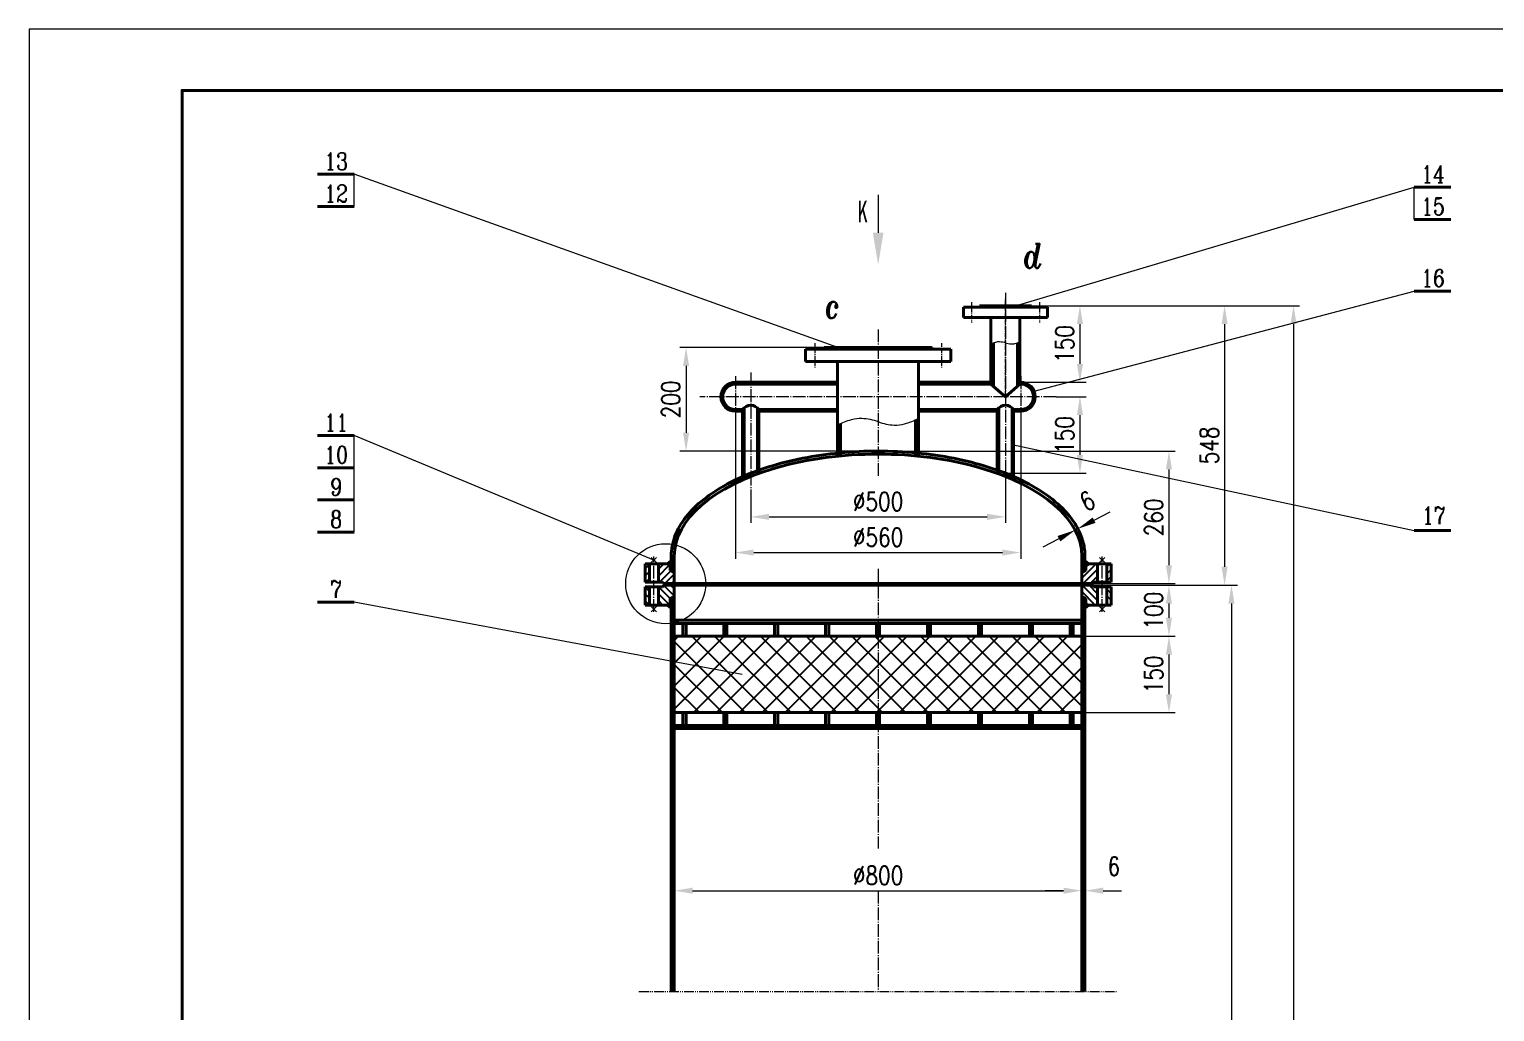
# Model space of a CAD drawing. Extents: x -21 to 14686, y -10208 to 121.
# Drawn here: x 7558 to 10435, y -7095 to -5168 of the extents above; entities that cross this region are included whole.
import ezdxf
from ezdxf.enums import TextEntityAlignment as Align

# ---------------------------------------------------------------- set-up
doc = ezdxf.new("R2010")
doc.units = 0
doc.header["$LTSCALE"] = 10
doc.header["$PDMODE"] = 1
for name, pattern in [('JXX-L', [2.95, 1.9, -0.25, 0.15, -0.25, 0.15, -0.25]), ('ZXX-L', [3.28, 2.5, -0.3, 0.18, -0.3]), ('ZXX-S', [1.27, 0.75, -0.2, 0.12, -0.2])]:
    doc.linetypes.add(name, pattern=pattern)
doc.layers.get('Defpoints').update_dxf_attribs({"linetype": 'CONTINUOUS'})
doc.layers.add('5剖面线层', color=2, linetype='CONTINUOUS')
for name, color, linetype, lineweight in [('A 粗实线', 1, 'CONTINUOUS', 40), ('B 细实线', 7, 'CONTINUOUS', 18), ('C 文 字', 2, 'CONTINUOUS', 20), ('D 短中心线', 3, 'ZXX-S', 18), ('E 长中心线', 3, 'ZXX-L', 18), ('I 长双点线', 3, 'JXX-L', 18), ('J 标注尺寸', 2, 'CONTINUOUS', 18)]:
    doc.layers.add(name, color=color, linetype=linetype, lineweight=lineweight)
doc.styles.add('ITALICT', font='ITALICT.shx', dxfattribs={"width": 0.7})
doc.styles.add('ROMANC', font='romanc', dxfattribs={"width": 0.7, "height": 6})
doc.styles.get("Standard").update_dxf_attribs({"font": 'SIMFANG.TTF'})
doc.styles.add('TH_GBDIM', font='romans.shx', dxfattribs={"width": 0.8, "bigfont": 'gbcbig.shx'})
doc.styles.add('标题中文', font='SIMFANG.TTF', dxfattribs={"width": 0.7})
doc.dimstyles.new('通用标注4.0', dxfattribs={"dimscale": 12, "dimtxt": 3, "dimasz": 3, "dimexe": 1, "dimexo": 0, "dimgap": 1, "dimtad": 1, "dimdec": 0, "dimzin": 0, "dimdsep": 46, "dimtxsty": 'Standard', "dimcen": 0, "dimadec": 0, "dimazin": 0, "dimtfac": 0.375, "dimtdec": 0, "dimtmove": 2, "dimatfit": 3, "dimfxl": 0, "dimtzin": 0, "dimarcsym": 0})

# ---------------------------------------------------------------- blocks, each defined once
blk = doc.blocks.new('*D219')
at = {"layer": 'C 文 字', "color": 0}
for p, q in [((8974.3, -6070.5), (8974.3, -6136.1)), ((9474.3, -6070.5), (9474.3, -6136.1)), ((9010.3, -6124.1), (9438.3, -6124.1))]:
    blk.add_line(p, q, dxfattribs=at)
for points in [[(9010.3, -6118.1), (9010.3, -6130.1), (8974.3, -6124.1)], [(9438.3, -6118.1), (9438.3, -6130.1), (9474.3, -6124.1)]]:
    blk.add_solid(points, dxfattribs=at)
at = {"layer": 'Defpoints', "color": 0}
for p in [(8974.3, -6070.5), (9474.3, -6070.5), (9474.3, -6124.1)]:
    blk.add_point(p, dxfattribs=at)
at = {"layer": 'C 文 字', "color": 0, "insert": (9224.3, -6094.1), "char_height": 36, "attachment_point": 5, "style": 'TH_GBDIM'}
blk.add_mtext('%%c500', dxfattribs=at)
blk = doc.blocks.new('*D220')
at = {"layer": 'C 文 字', "color": 0}
for p, q in [((9573.9, -5888.5), (9632.5, -5888.5)), ((9620.5, -5924.5), (9620.5, -6002.5)), ((9474.3, -6038.5), (9632.5, -6038.5))]:
    blk.add_line(p, q, dxfattribs=at)
for points in [[(9614.5, -5924.5), (9626.5, -5924.5), (9620.5, -5888.5)], [(9614.5, -6002.5), (9626.5, -6002.5), (9620.5, -6038.5)]]:
    blk.add_solid(points, dxfattribs=at)
at = {"layer": 'Defpoints', "color": 0}
for p in [(9573.9, -5888.5), (9474.3, -6038.5), (9620.5, -6038.5)]:
    blk.add_point(p, dxfattribs=at)
at = {"layer": 'C 文 字', "color": 0, "insert": (9590.5, -5963.5), "char_height": 36, "attachment_point": 5, "rotation": 90, "style": 'TH_GBDIM'}
blk.add_mtext('150', dxfattribs=at)
blk = doc.blocks.new('*D221')
at = {"layer": 'C 文 字', "color": 0}
for p, q in [((9525.3, -5710), (9632.5, -5710)), ((9620.5, -5746), (9620.5, -5824)), ((9502.8, -5860), (9632.5, -5860))]:
    blk.add_line(p, q, dxfattribs=at)
for points in [[(9614.5, -5746), (9626.5, -5746), (9620.5, -5710)], [(9614.5, -5824), (9626.5, -5824), (9620.5, -5860)]]:
    blk.add_solid(points, dxfattribs=at)
at = {"layer": 'Defpoints', "color": 0}
for p in [(9525.3, -5710), (9502.8, -5860), (9620.5, -5860)]:
    blk.add_point(p, dxfattribs=at)
at = {"layer": 'C 文 字', "color": 0, "insert": (9590.5, -5785), "char_height": 36, "attachment_point": 5, "rotation": 90, "style": 'TH_GBDIM'}
blk.add_mtext('150', dxfattribs=at)
blk = doc.blocks.new('*D222')
at = {"layer": 'C 文 字', "color": 0}
for p, q in [((9224.3, -5995.1), (9807.2, -5995.1)), ((9795.2, -6031.1), (9795.2, -6219.1)), ((9644.3, -6255.1), (9807.2, -6255.1))]:
    blk.add_line(p, q, dxfattribs=at)
for points in [[(9789.2, -6031.1), (9801.2, -6031.1), (9795.2, -5995.1)], [(9789.2, -6219.1), (9801.2, -6219.1), (9795.2, -6255.1)]]:
    blk.add_solid(points, dxfattribs=at)
at = {"layer": 'Defpoints', "color": 0}
for p in [(9224.3, -5995.1), (9644.3, -6255.1), (9795.2, -6255.1)]:
    blk.add_point(p, dxfattribs=at)
at = {"layer": 'C 文 字', "color": 0, "insert": (9765.2, -6125.1), "char_height": 36, "attachment_point": 5, "rotation": 90, "style": 'TH_GBDIM'}
blk.add_mtext('260', dxfattribs=at)
blk = doc.blocks.new('*D223')
at = {"layer": 'C 文 字', "color": 0}
for p, q in [((9118.3, -5792.1), (8835.4, -5792.1)), ((8847.4, -5828.1), (8847.4, -5959.1)), ((9224.3, -5995.1), (8835.4, -5995.1))]:
    blk.add_line(p, q, dxfattribs=at)
for points in [[(8841.4, -5828.1), (8853.4, -5828.1), (8847.4, -5792.1)], [(8841.4, -5959.1), (8853.4, -5959.1), (8847.4, -5995.1)]]:
    blk.add_solid(points, dxfattribs=at)
at = {"layer": 'Defpoints', "color": 0}
for p in [(9118.3, -5792.1), (8847.4, -5995.1), (9224.3, -5995.1)]:
    blk.add_point(p, dxfattribs=at)
at = {"layer": 'C 文 字', "color": 0, "insert": (8817.4, -5893.6), "char_height": 36, "attachment_point": 5, "rotation": 90, "style": 'TH_GBDIM'}
blk.add_mtext('200', dxfattribs=at)
blk = doc.blocks.new('*D224')
at = {"layer": 'C 文 字', "color": 0}
for p, q in [((8944.3, -5928.6), (8944.3, -6206.1)), ((9504.3, -5928.6), (9504.3, -6206.1)), ((8980.3, -6194.1), (9468.3, -6194.1))]:
    blk.add_line(p, q, dxfattribs=at)
for points in [[(8980.3, -6188.1), (8980.3, -6200.1), (8944.3, -6194.1)], [(9468.3, -6188.1), (9468.3, -6200.1), (9504.3, -6194.1)]]:
    blk.add_solid(points, dxfattribs=at)
at = {"layer": 'Defpoints', "color": 0}
for p in [(8944.3, -5928.6), (9504.3, -5928.6), (9504.3, -6194.1)]:
    blk.add_point(p, dxfattribs=at)
at = {"layer": 'C 文 字', "color": 0, "insert": (9224.3, -6164.1), "char_height": 36, "attachment_point": 5, "style": 'TH_GBDIM'}
blk.add_mtext('%%c560', dxfattribs=at)
blk = doc.blocks.new('*D225')
at = {"layer": 'C 文 字', "color": 0}
for p, q in [((9644.3, -6258.1), (9807.2, -6258.1)), ((9795.2, -6294.1), (9795.2, -6322.1)), ((9624.3, -6358.1), (9807.2, -6358.1))]:
    blk.add_line(p, q, dxfattribs=at)
for points in [[(9789.2, -6294.1), (9801.2, -6294.1), (9795.2, -6258.1)], [(9789.2, -6322.1), (9801.2, -6322.1), (9795.2, -6358.1)]]:
    blk.add_solid(points, dxfattribs=at)
at = {"layer": 'Defpoints', "color": 0}
for p in [(9644.3, -6258.1), (9624.3, -6358.1), (9795.2, -6358.1)]:
    blk.add_point(p, dxfattribs=at)
at = {"layer": 'C 文 字', "color": 0, "insert": (9765.2, -6308.1), "char_height": 36, "attachment_point": 5, "rotation": 90, "style": 'TH_GBDIM'}
blk.add_mtext('100', dxfattribs=at)
blk = doc.blocks.new('*D226')
at = {"layer": 'C 文 字', "color": 0}
for p, q in [((9698.3, -6358.1), (9807.2, -6358.1)), ((9795.2, -6394.1), (9795.2, -6472.1)), ((9624.3, -6508.1), (9807.2, -6508.1))]:
    blk.add_line(p, q, dxfattribs=at)
for points in [[(9789.2, -6394.1), (9801.2, -6394.1), (9795.2, -6358.1)], [(9789.2, -6472.1), (9801.2, -6472.1), (9795.2, -6508.1)]]:
    blk.add_solid(points, dxfattribs=at)
at = {"layer": 'Defpoints', "color": 0}
for p in [(9698.3, -6358.1), (9624.3, -6508.1), (9795.2, -6508.1)]:
    blk.add_point(p, dxfattribs=at)
at = {"layer": 'C 文 字', "color": 0, "insert": (9765.2, -6433.1), "char_height": 36, "attachment_point": 5, "rotation": 90, "style": 'TH_GBDIM'}
blk.add_mtext('150', dxfattribs=at)
blk = doc.blocks.new('*D227')
at = {"layer": 'C 文 字', "color": 0}
for p, q in [((9765.3, -6258.1), (9929.9, -6258.1)), ((9917.9, -6294.1), (9917.9, -9096.6)), ((9624.3, -9132.6), (9929.9, -9132.6))]:
    blk.add_line(p, q, dxfattribs=at)
for points in [[(9911.9, -6294.1), (9923.9, -6294.1), (9917.9, -6258.1)], [(9911.9, -9096.6), (9923.9, -9096.6), (9917.9, -9132.6)]]:
    blk.add_solid(points, dxfattribs=at)
at = {"layer": 'Defpoints', "color": 0}
for p in [(9765.3, -6258.1), (9624.3, -9132.6), (9917.9, -9132.6)]:
    blk.add_point(p, dxfattribs=at)
at = {"layer": 'C 文 字', "color": 0, "insert": (9887.9, -7695.3), "char_height": 36, "attachment_point": 5, "rotation": 90, "style": 'TH_GBDIM'}
blk.add_mtext('4500', dxfattribs=at)
blk = doc.blocks.new('*D234')
at = {"layer": 'C 文 字', "color": 0}
for p, q in [((9578.9, -5710), (10051.7, -5710)), ((10039.7, -5746), (10039.7, -9527.6)), ((9730.5, -9563.6), (10051.7, -9563.6))]:
    blk.add_line(p, q, dxfattribs=at)
for points in [[(10033.7, -5746), (10045.7, -5746), (10039.7, -5710)], [(10033.7, -9527.6), (10045.7, -9527.6), (10039.7, -9563.6)]]:
    blk.add_solid(points, dxfattribs=at)
at = {"layer": 'Defpoints', "color": 0}
for p in [(9578.9, -5710), (9730.5, -9563.6), (10039.7, -9563.6)]:
    blk.add_point(p, dxfattribs=at)
at = {"layer": 'C 文 字', "color": 0, "insert": (10009.7, -7636.8), "char_height": 36, "attachment_point": 5, "rotation": 90, "style": 'TH_GBDIM'}
blk.add_mtext('5480', dxfattribs=at)
blk = doc.blocks.new('*D235')
at = {"layer": 'C 文 字', "color": 0}
for p, q in [((9727.4, -5710), (9916.4, -5710)), ((9904.4, -5746), (9904.4, -6222.1)), ((9847.6, -6258.1), (9916.4, -6258.1))]:
    blk.add_line(p, q, dxfattribs=at)
for points in [[(9898.4, -5746), (9910.4, -5746), (9904.4, -5710)], [(9898.4, -6222.1), (9910.4, -6222.1), (9904.4, -6258.1)]]:
    blk.add_solid(points, dxfattribs=at)
at = {"layer": 'Defpoints', "color": 0}
for p in [(9727.4, -5710), (9847.6, -6258.1), (9904.4, -6258.1)]:
    blk.add_point(p, dxfattribs=at)
at = {"layer": 'C 文 字', "color": 0, "insert": (9874.4, -5984), "char_height": 36, "attachment_point": 5, "rotation": 90, "style": 'TH_GBDIM'}
blk.add_mtext('548', dxfattribs=at)
blk = doc.blocks.new('*D240')
at = {"layer": 'C 文 字', "color": 0}
for p, q in [((8824.3, -6847.6), (8824.3, -6869.4)), ((8860.3, -6857.4), (9588.3, -6857.4)), ((9624.3, -6847.6), (9624.3, -6869.4))]:
    blk.add_line(p, q, dxfattribs=at)
for points in [[(8860.3, -6851.4), (8860.3, -6863.4), (8824.3, -6857.4)], [(9588.3, -6851.4), (9588.3, -6863.4), (9624.3, -6857.4)]]:
    blk.add_solid(points, dxfattribs=at)
at = {"layer": 'Defpoints', "color": 0}
for p in [(8824.3, -6847.6), (9624.3, -6847.6), (9624.3, -6857.4)]:
    blk.add_point(p, dxfattribs=at)
at = {"layer": 'C 文 字', "color": 0, "insert": (9224.3, -6827.4), "char_height": 36, "attachment_point": 5, "style": 'TH_GBDIM'}
blk.add_mtext('%%c800', dxfattribs=at)
blk = doc.blocks.new('*D241')
at = {"layer": 'C 文 字', "color": 0}
for p, q in [((9624.3, -6869.4), (9624.3, -6845.4)), ((9630.3, -6869.4), (9630.3, -6845.4)), ((9588.3, -6857.4), (9552.3, -6857.4)), ((9624.3, -6857.4), (9630.3, -6857.4)), ((9666.3, -6857.4), (9702.3, -6857.4))]:
    blk.add_line(p, q, dxfattribs=at)
for points in [[(9588.3, -6851.4), (9588.3, -6863.4), (9624.3, -6857.4)], [(9666.3, -6851.4), (9666.3, -6863.4), (9630.3, -6857.4)]]:
    blk.add_solid(points, dxfattribs=at)
at = {"layer": 'Defpoints', "color": 0}
for p in [(9624.3, -6869.4), (9630.3, -6857.4), (9630.3, -6869.4)]:
    blk.add_point(p, dxfattribs=at)
at = {"layer": 'C 文 字', "color": 0, "insert": (9687, -6809.4), "char_height": 36, "attachment_point": 5, "style": 'TH_GBDIM'}
blk.add_mtext('6', dxfattribs=at)
blk = doc.blocks.new('*D244')
at = {"layer": 'C 文 字', "color": 0}
for p, q in [((9648.3, -6130.6), (9680.1, -6113.9)), ((9611.1, -6150.2), (9605.5, -6139.6)), ((9616.4, -6147.4), (9610.8, -6136.8)), ((9611.1, -6150.2), (9616.4, -6147.4)), ((9579.3, -6166.9), (9547.4, -6183.7))]:
    blk.add_line(p, q, dxfattribs=at)
for points in [[(9645.5, -6125.3), (9651.1, -6135.9), (9616.4, -6147.4)], [(9576.5, -6161.6), (9582.1, -6172.2), (9611.1, -6150.2)]]:
    blk.add_solid(points, dxfattribs=at)
at = {"layer": 'Defpoints', "color": 0}
for p in [(9611.1, -6150.2), (9616.4, -6147.4), (9616.4, -6147.4)]:
    blk.add_point(p, dxfattribs=at)
at = {"layer": 'C 文 字', "color": 0, "insert": (9635.1, -6092.8), "char_height": 36, "attachment_point": 5, "rotation": 27.7479, "style": 'TH_GBDIM'}
blk.add_mtext('6', dxfattribs=at)

msp = doc.modelspace()

# ---------------------------------------------------------------- hatches: boundary and pattern name
at = {"layer": '5剖面线层'}
h = msp.add_hatch(dxfattribs=at)
h.set_pattern_fill('ANSI37', color=256, scale=0.25, style=0)
h.set_pattern_definition([(45, (0, -148.74016), (-0.56126601, 0.56126601), []), (135, (0, -148.74016), (-0.56126601, -0.56126601), [])])
h.paths.add_polyline_path([(8824.28, -6226.05), (8818.28, -6226.05), (8818.28, -6210.05), (8811.08, -6216.05), (8816.28, -6219.05), (8816.28, -6229.05), (8824.28, -6233.67)])
h.paths.add_polyline_path([(8824.28, -6279.43), (8816.28, -6284.05), (8816.28, -6294.05), (8811.08, -6297.05), (8818.28, -6303.05), (8818.28, -6287.05), (8824.28, -6287.05)])
h.paths.add_polyline_path([(8824.28, -6255.05), (8804.28, -6255.05), (8804.28, -6258.05), (8824.28, -6258.05)])
h = msp.add_hatch(dxfattribs=at)
h.set_pattern_fill('ANSI37', color=256, scale=0.25, style=0)
h.set_pattern_definition([(135, (18448.5572, -148.74016), (0.56126601, 0.56126601), []), (45, (18448.5572, -148.74016), (0.56126601, -0.56126601), [])])
h.paths.add_polyline_path([(9624.28, -6226.05), (9630.28, -6226.05), (9630.28, -6210.05), (9637.47, -6216.05), (9632.28, -6219.05), (9632.28, -6229.05), (9624.28, -6233.67)])
h.paths.add_polyline_path([(9624.28, -6279.43), (9632.28, -6284.05), (9632.28, -6294.05), (9637.47, -6297.05), (9630.28, -6303.05), (9630.28, -6287.05), (9624.28, -6287.05)])
h.paths.add_polyline_path([(9624.28, -6255.05), (9644.28, -6255.05), (9644.28, -6258.05), (9624.28, -6258.05)])
h = msp.add_hatch(dxfattribs=at)
h.set_pattern_fill('ANSI31', color=256, scale=3, style=0)
h.set_pattern_definition([(45, (0, -148.74), (-6.735192, 6.735192), [])])
h.paths.add_polyline_path([(9655.28, -6216.05), (9637.47, -6216.05), (9632.28, -6219.05), (9632.28, -6229.05), (9624.28, -6233.67), (9624.28, -6255.05), (9644.28, -6255.05), (9647.28, -6252.05), (9655.28, -6252.05)])
h.paths.add_polyline_path([(9681.78, -6216.05), (9673.28, -6216.05), (9673.28, -6252.05), (9681.78, -6252.05)])
h.paths.add_polyline_path([(8824.28, -6233.67), (8816.28, -6229.05), (8816.28, -6219.05), (8811.08, -6216.05), (8793.28, -6216.05), (8793.28, -6252.05), (8801.28, -6252.05), (8804.28, -6255.05), (8824.28, -6255.05)])
h.paths.add_polyline_path([(8775.28, -6216.05), (8766.78, -6216.05), (8766.78, -6252.05), (8775.28, -6252.05)])
h = msp.add_hatch(dxfattribs=at)
h.set_pattern_fill('ANSI31', color=256, scale=3, angle=90, style=0)
h.set_pattern_definition([(135, (0, -148.74), (-6.735192, -6.735192), [])])
h.paths.add_polyline_path([(8775.28, -6261.05), (8766.78, -6261.05), (8766.78, -6297.05), (8775.28, -6297.05)])
h.paths.add_polyline_path([(8793.28, -6297.05), (8811.08, -6297.05), (8816.28, -6294.05), (8816.28, -6284.05), (8824.28, -6279.43), (8824.28, -6258.05), (8804.28, -6258.05), (8801.28, -6261.05), (8793.28, -6261.05)])
h.paths.add_polyline_path([(9632.28, -6284.05), (9632.28, -6294.05), (9637.47, -6297.05), (9655.28, -6297.05), (9655.28, -6261.05), (9647.28, -6261.05), (9644.28, -6258.05), (9624.28, -6258.05), (9624.28, -6279.43)])
h.paths.add_polyline_path([(9681.78, -6261.05), (9673.28, -6261.05), (9673.28, -6297.05), (9681.78, -6297.05)])
h = msp.add_hatch(dxfattribs=at)
h.set_pattern_fill('ANSI37', color=256, scale=10, style=0)
h.set_pattern_definition([(45, (0, -148.74), (-22.45064, 22.45064), []), (135, (0, -148.74), (-22.45064, -22.45064), [])])
h.paths.add_polyline_path([(8824.28, -6358.05), (8824.28, -6508.05), (9224.28, -6508.05), (9224.28, -6358.05)])
h.paths.add_polyline_path([(9224.28, -6508.05), (9624.28, -6508.05), (9624.28, -6358.05), (9224.28, -6358.05)])

# ---------------------------------------------------------------- linework, layer by layer
at = {"layer": 'A 粗实线'}
for p, q in [((8123.63, -5452.08), (8195.84, -5452.08)), ((10276.55, -5477.49), (10348.76, -5477.49)), ((8123.63, -5515.28), (8195.84, -5515.28)), ((10276.55, -5540.69), (10348.76, -5540.69)), ((10276.55, -5681.06), (10348.76, -5681.06)), ((9391.78, -5712.97), (9556.78, -5712.97)), ((9391.78, -5732.97), (9391.78, -5712.97)), ((9423.28, -5712.97), (9423.28, -5709.97)), ((9423.28, -5709.97), (9525.28, -5709.97)), ((9525.28, -5709.97), (9525.28, -5709.97)), ((9525.28, -5712.97), (9525.28, -5709.97)), ((9556.78, -5712.97), (9556.78, -5732.97)), ((9391.78, -5732.97), (9556.78, -5732.97)), ((9445.78, -5732.97), (9445.78, -5863.47)), ((9502.78, -5732.97), (9502.78, -5863.47)), ((9081.78, -5795.05), (9366.78, -5795.05)), ((9081.78, -5819.05), (9081.78, -5795.05)), ((9118.28, -5795.05), (9118.28, -5792.05)), ((9118.28, -5792.05), (9330.28, -5792.05)), ((9329.35, -5792.05), (9329.35, -5792.05)), ((9330.28, -5795.05), (9330.28, -5792.05)), ((9366.78, -5795.05), (9366.78, -5819.05)), ((9450.78, -5782.72), (9450.78, -5867.86)), ((9497.78, -5782.47), (9497.78, -5867.86)), ((9081.78, -5819.05), (9366.78, -5819.05)), ((9144.78, -5819.05), (9144.78, -6005.04)), ((9303.78, -5819.05), (9303.78, -6005.04)), ((9144.78, -5859.97), (8944.28, -5859.97)), ((9144.78, -5863.47), (8944.28, -5863.47)), ((9303.78, -5859.97), (9445.78, -5859.97)), ((9303.78, -5863.47), (9445.78, -5863.47)), ((9445.78, -5863.47), (9474.28, -5888.47)), ((9474.28, -5888.47), (9502.78, -5863.47)), ((9502.78, -5859.97), (9504.28, -5859.97)), ((9502.78, -5863.47), (9504.28, -5863.47)), ((8958.28, -5913.47), (8944.28, -5913.47)), ((8958.28, -5916.97), (8944.28, -5916.97)), ((8958.28, -6051.68), (8958.28, -5913.47)), ((8961.28, -6050.36), (8961.28, -5910.14)), ((8987.28, -6039.94), (8987.28, -5910.14)), ((8990.28, -6038.84), (8990.28, -5913.47)), ((9144.78, -5913.47), (8990.28, -5913.47)), ((9144.78, -5916.97), (8990.28, -5916.97)), ((9303.78, -5913.47), (9458.28, -5913.47)), ((9303.78, -5916.97), (9458.28, -5916.97)), ((9458.28, -6038.84), (9458.28, -5913.47)), ((9461.28, -6039.94), (9461.28, -5910.14)), ((9487.28, -6050.36), (9487.28, -5910.14)), ((9490.28, -5913.47), (9504.28, -5913.47)), ((9490.28, -6051.68), (9490.28, -5913.47)), ((9490.28, -5916.97), (9504.28, -5916.97)), ((9150.78, -5941.03), (9150.78, -6004.46)), ((9297.78, -5933.62), (9297.78, -6004.46)), ((8123.63, -5964.56), (8195.84, -5964.56)), ((8123.63, -6027.76), (8195.84, -6027.76)), ((8123.63, -6090.97), (8195.84, -6090.97)), ((8123.63, -6154.17), (8195.84, -6154.17)), ((10276.55, -6150.99), (10348.76, -6150.99)), ((8818.28, -6210.05), (8811.08, -6216.05)), ((8818.28, -6226.05), (8818.28, -6201.05)), ((8824.28, -6255.05), (8824.28, -6201.05)), ((9624.28, -6255.05), (9624.28, -6201.05)), ((9630.28, -6226.05), (9630.28, -6201.05)), ((9630.28, -6210.05), (9637.47, -6216.05)), ((8766.78, -6252.05), (8766.78, -6216.05)), ((8766.78, -6216.05), (8811.08, -6216.05)), ((8775.28, -6216.05), (8775.28, -6252.05)), ((8793.28, -6216.05), (8793.28, -6252.05)), ((8811.08, -6216.05), (8816.28, -6219.05)), ((8816.28, -6229.05), (8816.28, -6219.05)), ((8816.28, -6229.05), (8824.28, -6233.67)), ((8818.28, -6226.05), (8824.28, -6226.05)), ((9630.28, -6226.05), (9624.28, -6226.05)), ((9632.28, -6229.05), (9624.28, -6233.67)), ((9637.47, -6216.05), (9632.28, -6219.05)), ((9632.28, -6229.05), (9632.28, -6219.05)), ((9681.78, -6216.05), (9637.47, -6216.05)), ((9655.28, -6216.05), (9655.28, -6252.05)), ((9673.28, -6216.05), (9673.28, -6252.05)), ((9681.78, -6252.05), (9681.78, -6216.05)), ((8801.28, -6252.05), (8766.78, -6252.05)), ((8766.78, -6261.05), (8766.78, -6297.05)), ((8801.28, -6261.05), (8766.78, -6261.05)), ((8775.28, -6297.05), (8775.28, -6261.05)), ((8793.28, -6297.05), (8793.28, -6261.05)), ((8804.28, -6255.05), (8801.28, -6252.05)), ((8804.28, -6258.05), (8801.28, -6261.05)), ((8804.28, -6258.05), (8804.28, -6255.05)), ((9224.28, -6255.05), (8804.28, -6255.05)), ((9224.28, -6258.05), (8804.28, -6258.05)), ((8824.28, -6255.05), (8824.28, -7055.22)), ((9224.28, -6255.05), (9644.28, -6255.05)), ((9224.28, -6258.05), (9644.28, -6258.05)), ((9624.28, -6255.05), (9624.28, -7055.22)), ((9644.28, -6255.05), (9647.28, -6252.05)), ((9644.28, -6258.05), (9644.28, -6255.05)), ((9644.28, -6258.05), (9647.28, -6261.05)), ((9647.28, -6252.05), (9681.78, -6252.05)), ((9647.28, -6261.05), (9681.78, -6261.05)), ((9655.28, -6297.05), (9655.28, -6261.05)), ((9673.28, -6297.05), (9673.28, -6261.05)), ((9681.78, -6261.05), (9681.78, -6297.05)), ((8123.63, -6291.13), (8195.84, -6291.13)), ((8766.78, -6297.05), (8811.08, -6297.05)), ((8811.08, -6297.05), (8816.28, -6294.05)), ((8818.28, -6303.05), (8811.08, -6297.05)), ((8816.28, -6284.05), (8824.28, -6279.43)), ((8816.28, -6284.05), (8816.28, -6294.05)), ((8818.28, -6287.05), (8824.28, -6287.05)), ((8818.28, -6287.05), (8818.28, -7055.22)), ((9632.28, -6284.05), (9624.28, -6279.43)), ((9630.28, -6287.05), (9624.28, -6287.05)), ((9630.28, -6287.05), (9630.28, -7055.22)), ((9630.28, -6303.05), (9637.47, -6297.05)), ((9632.28, -6284.05), (9632.28, -6294.05)), ((9637.47, -6297.05), (9632.28, -6294.05)), ((9681.78, -6297.05), (9637.47, -6297.05)), ((8824.28, -6327.05), (9624.28, -6327.05)), ((8824.28, -6333.05), (9624.28, -6333.05)), ((8841.28, -6333.05), (8841.28, -6358.05)), ((8847.28, -6333.05), (8847.28, -6358.05)), ((8921.28, -6333.05), (8921.28, -6358.05)), ((8927.28, -6333.05), (8927.28, -6358.05)), ((9021.28, -6333.05), (9021.28, -6358.05)), ((9027.28, -6333.05), (9027.28, -6358.05)), ((9121.28, -6333.05), (9121.28, -6358.05)), ((9127.28, -6333.05), (9127.28, -6358.05)), ((9221.28, -6333.05), (9221.28, -6358.05)), ((9227.28, -6333.05), (9227.28, -6358.05)), ((9321.28, -6333.05), (9321.28, -6358.05)), ((9327.28, -6333.05), (9327.28, -6358.05)), ((9421.28, -6333.05), (9421.28, -6358.05)), ((9427.28, -6333.05), (9427.28, -6358.05)), ((9521.28, -6333.05), (9521.28, -6358.05)), ((9527.28, -6333.05), (9527.28, -6358.05)), ((9601.28, -6333.05), (9601.28, -6358.05)), ((9607.28, -6333.05), (9607.28, -6358.05)), ((8824.28, -6358.05), (9624.28, -6358.05)), ((8824.28, -6508.05), (9624.28, -6508.05)), ((8841.28, -6533.05), (8841.28, -6508.05)), ((8847.28, -6533.05), (8847.28, -6508.05)), ((8921.28, -6533.05), (8921.28, -6508.05)), ((8927.28, -6533.05), (8927.28, -6508.05)), ((9021.28, -6533.05), (9021.28, -6508.05)), ((9027.28, -6533.05), (9027.28, -6508.05)), ((9121.28, -6533.05), (9121.28, -6508.05)), ((9127.28, -6533.05), (9127.28, -6508.05)), ((9221.28, -6533.05), (9221.28, -6508.05)), ((9227.28, -6533.05), (9227.28, -6508.05)), ((9321.28, -6533.05), (9321.28, -6508.05)), ((9327.28, -6533.05), (9327.28, -6508.05)), ((9421.28, -6533.05), (9421.28, -6508.05)), ((9427.28, -6533.05), (9427.28, -6508.05)), ((9521.28, -6533.05), (9521.28, -6508.05)), ((9527.28, -6533.05), (9527.28, -6508.05)), ((9601.28, -6533.05), (9601.28, -6508.05)), ((9607.28, -6533.05), (9607.28, -6508.05)), ((8824.28, -6533.05), (9624.28, -6533.05)), ((8824.28, -6539.05), (9624.28, -6539.05)), ((8874.28, -6539.05), (8874.28, -6533.05)), ((9574.28, -6539.05), (9574.28, -6533.05))]:
    msp.add_line(p, q, dxfattribs=at)
at = {"layer": 'A 粗实线', "color": 5}
msp.add_lwpolyline([(7858.25, -10087.74), (14566.25, -10087.74), (14566.25, -5287.74), (7858.25, -5287.74)], close=True, dxfattribs=at)
at = {"layer": 'A 粗实线'}
for centre, radius, start, end in [((8944.28, -5888.47), 28.5, 90, 270), ((8944.28, -5888.47), 25, 90, 270), ((9504.28, -5888.47), 28.5, 270, 90), ((9504.28, -5888.47), 25, 270, 90), ((8974.28, -5924.85), 19.64, 35.43251, 144.56749), ((9474.28, -5924.85), 19.64, 35.43251, 144.56749)]:
    msp.add_arc(centre, radius, start, end, dxfattribs=at)
at = {"layer": 'A 粗实线', "extrusion": (0, 0, -1)}
msp.add_ellipse((9224.28, -6201.05), major_axis=(-400, 0), ratio=0.5, start_param=0, end_param=3.1415927, dxfattribs=at)
at = {"layer": 'A 粗实线'}
msp.add_open_spline([(8818.28, -6201.05), (8818.28, -6194.47), (8818.89, -6187.88), (8821.34, -6174.8), (8823.17, -6168.3), (8828.01, -6155.45), (8831.03, -6149.11), (8841.83, -6130.3), (8851.36, -6118.16), (8874.62, -6095.13), (8888.34, -6084.23), (8919.5, -6063.97), (8936.93, -6054.62), (8974.89, -6037.72), (8995.42, -6030.19), (9038.89, -6017.18), (9061.82, -6011.71), (9109.3, -6003.01), (9133.84, -5999.78), (9183.69, -5995.68), (9208.99, -5994.8), (9259.48, -5995.42), (9284.67, -5996.93), (9334.06, -6002.26), (9358.26, -6006.09), (9404.83, -6015.96), (9427.21, -6021.99), (9469.37, -6036.06), (9489.15, -6044.1), (9525.44, -6061.93), (9541.95, -6071.73), (9571.12, -6092.77), (9583.79, -6104.03), (9602.78, -6125.39), (9609.85, -6135.3), (9620.08, -6154.03), (9623.68, -6162.76), (9628.65, -6180.45), (9630.02, -6189.42), (9630.27, -6199.28), (9630.28, -6200.16), (9630.28, -6201.05)], degree=3, knots=[0, 0, 0, 0, 0.0931876, 0.0931876, 0.1863752, 0.1863752, 0.2795629, 0.2795629, 0.4675555, 0.4675555, 0.6555481, 0.6555481, 0.8435408, 0.8435408, 1.0315334, 1.0315334, 1.2195261, 1.2195261, 1.4075187, 1.4075187, 1.5955113, 1.5955113, 1.783504, 1.783504, 1.9714966, 1.9714966, 2.1594893, 2.1594893, 2.3474819, 2.3474819, 2.5354745, 2.5354745, 2.7234672, 2.7234672, 2.8750284, 2.8750284, 3.0020317, 3.0020317, 3.129035, 3.129035, 3.1415927, 3.1415927, 3.1415927, 3.1415927], dxfattribs=at)
at = {"layer": 'B 细实线'}
for p, q in [((8195.84, -5515.28), (8195.84, -5452.08)), ((9224.43, -5492.66), (9224.43, -5566.63)), ((10276.55, -5540.69), (10276.55, -5477.49)), ((8195.84, -6027.76), (8195.84, -5964.56)), ((8195.84, -6090.97), (8195.84, -6027.76)), ((8195.84, -6154.17), (8195.84, -6090.97))]:
    msp.add_line(p, q, dxfattribs=at)
msp.add_lwpolyline([(7558.25, -10207.74), (14686.25, -10207.74), (14686.25, -5167.74), (7558.25, -5167.74)], close=True, dxfattribs=at)
for points in [[(9445.78, -5784.97, -0.051394), (9455.63, -5781.11, -0.0747555), (9462.88, -5780.22, -0.0891729), (9474.28, -5782.6, 0.0891729), (9485.68, -5784.97, 0.0747555), (9492.92, -5784.08, 0.051394), (9502.78, -5780.22)], [(9144.78, -5943.95, -0.051394), (9172.27, -5933.17, -0.0747555), (9192.48, -5930.7, -0.0891729), (9224.28, -5937.32, 0.0891729), (9256.08, -5943.95, 0.0747555), (9276.29, -5941.48, 0.051394), (9303.78, -5930.7)]]:
    msp.add_lwpolyline(points, format="xyb", dxfattribs=at)
msp.add_solid([(9213.93, -5566.63), (9234.93, -5566.63), (9224.43, -5629.63)], dxfattribs=at)
at = {"layer": 'C 文 字'}
for p, q in [((9145.14, -5792.05), (8195.84, -5452.08)), ((9493.79, -5709.97), (10276.55, -5477.49)), ((9530.63, -5877.62), (10276.55, -5681.06)), ((8784.28, -6208.82), (8195.84, -5964.56)), ((9490.28, -5982.58), (10276.55, -6150.99)), ((8779.17, -6203.71), (8789.39, -6213.93)), ((8789.39, -6203.71), (8779.17, -6213.93)), ((9659.17, -6203.71), (9669.39, -6213.93)), ((9669.39, -6203.71), (9659.17, -6213.93)), ((8957.81, -6433.05), (8195.84, -6291.13)), ((8789.39, -6300.23), (8779.17, -6310.45)), ((8779.17, -6300.23), (8789.39, -6310.45)), ((9669.39, -6300.23), (9659.17, -6310.45)), ((9659.17, -6300.23), (9669.39, -6310.45))]:
    msp.add_line(p, q, dxfattribs=at)
msp.add_circle((8807.39, -6255.31), 78.47, dxfattribs=at)
at = {"layer": 'D 短中心线'}
for p, q in [((9407.53, -5702.97), (9407.53, -5742.97)), ((9474.28, -5885.03), (9474.28, -5695.72)), ((9541.03, -5702.97), (9541.03, -5742.97)), ((9100.03, -5783.05), (9100.03, -5831.05)), ((9348.53, -5783.05), (9348.53, -5831.05))]:
    msp.add_line(p, q, dxfattribs=at)
at = {"layer": 'E 长中心线'}
for p, q in [((9474.28, -5684.41), (9474.28, -6070.53)), ((9224.28, -5756.26), (9224.28, -6046.82)), ((8944.28, -5848.29), (8944.28, -5928.65)), ((8974.28, -5841.03), (8974.28, -6070.53)), ((9504.28, -5848.29), (9504.28, -5928.65)), ((9573.95, -5888.47), (8874.61, -5888.47)), ((8784.28, -6310.7), (8784.28, -6201.6)), ((9664.28, -6310.7), (9664.28, -6201.6)), ((9224.28, -6226.32), (9224.28, -6774.5)), ((9224.28, -6857.4), (9224.28, -7055.22))]:
    msp.add_line(p, q, dxfattribs=at)
at = {"layer": 'I 长双点线'}
msp.add_line((8754.98, -7055.22), (9693.58, -7055.22), dxfattribs=at)

# ---------------------------------------------------------------- texts
at = {"layer": 'C 文 字', "style": 'ROMANC', "width": 0.8}
for s, height, p in [('13', 33.872, (8160.52, -5426.66)), ('14', 33.872, (10313.45, -5452.07)), ('12', 33.872, (8160.52, -5489.86)), ('15', 33.872, (10313.45, -5515.27)), ('16', 33.872, (10313.45, -5655.64)), ('11', 33.872, (8160.52, -5939.14)), ('10', 33.872, (8160.52, -6002.35)), ('9', 33.87, (8160.52, -6065.55)), ('8', 33.87, (8160.52, -6128.75)), ('17', 33.872, (10315.12, -6121.32)), ('7', 33.87, (8160.52, -6265.72))]:
    msp.add_text(s, height=height, dxfattribs=at).set_placement(p, align=Align.MIDDLE)
at = {"layer": 'C 文 字', "style": 'ITALICT', "width": 0.8}
for s, p in [('d', (9508.29, -5636.24)), ('c', (9119.13, -5734.52))]:
    msp.add_text(s, height=48, dxfattribs=at).set_placement(p)
at = {"layer": 'J 标注尺寸', "style": '标题中文', "width": 0.7}
msp.add_text('K', height=42, dxfattribs=at).set_placement((9183.78, -5546.16))

# ---------------------------------------------------------------- dimensions: what is measured, and where the dimension line sits
at = {"layer": 'C 文 字'}
for base, p1, p2, picture, middle in [((9620.54, -5859.97), (9525.28, -5709.97), (9502.78, -5859.97), '*D221', (9590.54, -5784.97)), ((9904.4, -6258.05), (9727.36, -5709.97), (9847.62, -6258.05), '*D235', (9874.4, -5984.01)), ((9620.54, -6038.47), (9573.95, -5888.47), (9474.28, -6038.47), '*D220', (9590.54, -5963.47)), ((9795.24, -6255.05), (9224.28, -5995.05), (9644.28, -6255.05), '*D222', (9765.24, -6125.05)), ((9795.24, -6358.05), (9644.28, -6258.05), (9624.28, -6358.05), '*D225', (9765.24, -6308.05)), ((9795.24, -6508.05), (9698.31, -6358.05), (9624.28, -6508.05), '*D226', (9765.24, -6433.05))]:
    dim = msp.add_linear_dim(base=base, p1=p1, p2=p2, angle=90, dimstyle='通用标注4.0', override={"dimtxsty": 'TH_GBDIM', "dimlwd": 65535, "dimlwe": 65535}, dxfattribs=at)
    dim.commit()
    dim.dimension.update_dxf_attribs({"geometry": picture, "text_midpoint": middle})
for base, p1, p2, text, picture, middle in [((10039.74, -9563.58), (9578.91, -5709.97), (9730.5, -9563.58), '5480', '*D234', (10009.74, -7636.77)), ((8847.38, -5995.05), (9118.28, -5792.05), (9224.28, -5995.05), '200', '*D223', (8817.38, -5893.55)), ((9917.92, -9132.58), (9765.31, -6258.05), (9624.28, -9132.58), '4500', '*D227', (9887.92, -7695.31))]:
    dim = msp.add_linear_dim(base=base, p1=p1, p2=p2, angle=90, text=text, dimstyle='通用标注4.0', override={"dimtxsty": 'TH_GBDIM', "dimlwd": 65535, "dimlwe": 65535}, dxfattribs=at)
    dim.commit()
    dim.dimension.update_dxf_attribs({"geometry": picture, "text_midpoint": middle})
for base, p1, p2, picture, middle in [((9504.28, -6194.14), (8944.28, -5928.65), (9504.28, -5928.65), '*D224', (9224.28, -6164.14)), ((9474.28, -6124.07), (8974.28, -6070.53), (9474.28, -6070.53), '*D219', (9224.28, -6094.07)), ((9624.28, -6857.4), (8824.28, -6847.57), (9624.28, -6847.57), '*D240', (9224.28, -6827.4))]:
    dim = msp.add_linear_dim(base=base, p1=p1, p2=p2, text='%%c<>', dimstyle='通用标注4.0', override={"dimtxsty": 'TH_GBDIM', "dimlwd": 65535, "dimlwe": 65535}, dxfattribs=at)
    dim.commit()
    dim.dimension.update_dxf_attribs({"geometry": picture, "text_midpoint": middle})
dim = msp.add_linear_dim(base=(9616.43, -6147.38), p1=(9611.12, -6150.17), p2=(9616.43, -6147.38), angle=27.74786, dimstyle='通用标注4.0', override={"dimtxsty": 'TH_GBDIM', "dimlwd": 65535, "dimlwe": 65535}, dxfattribs=at)
dim.commit()
dim.dimension.update_dxf_attribs({"geometry": '*D244', "text_midpoint": (9635.09, -6092.77), "dimtype": 161})
dim = msp.add_linear_dim(base=(9630.28, -6857.4), p1=(9624.28, -6869.4), p2=(9630.28, -6869.4), dimstyle='通用标注4.0', override={"dimtxsty": 'TH_GBDIM', "dimlwd": 65535, "dimlwe": 65535}, dxfattribs=at)
dim.commit()
dim.dimension.update_dxf_attribs({"geometry": '*D241', "text_midpoint": (9687.01, -6809.4), "dimtype": 160})

doc.saveas('drawing.dxf')
